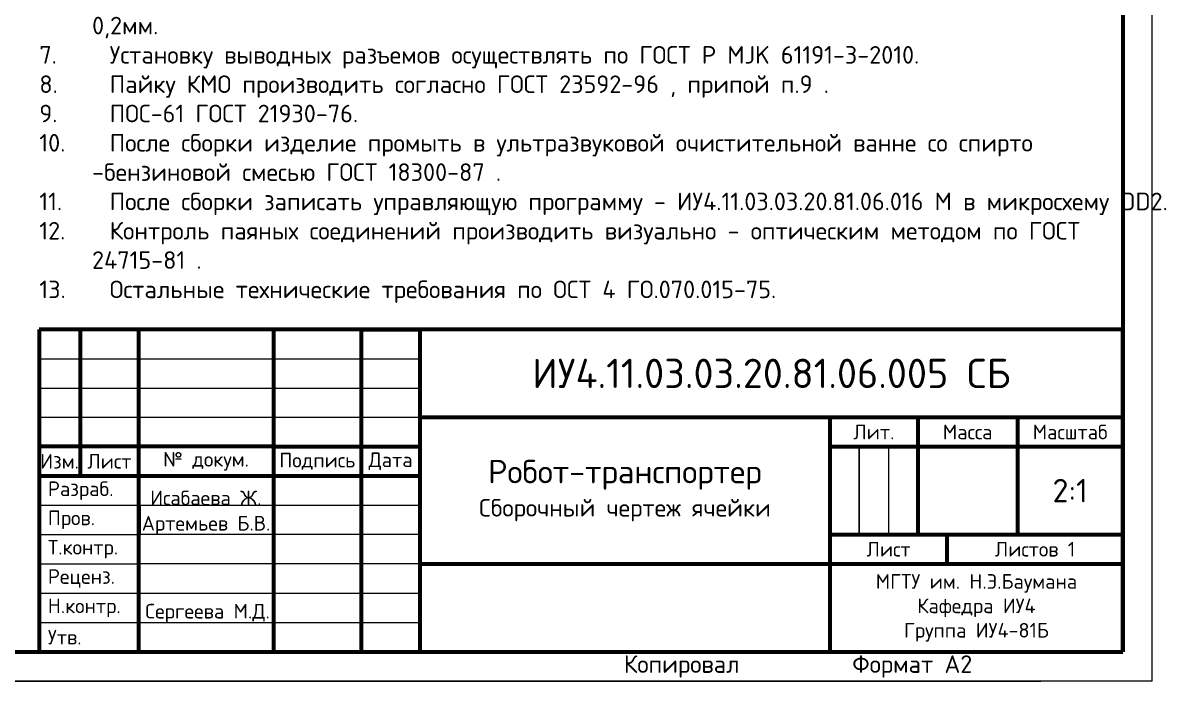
# Model space of a CAD drawing. Header units: millimetres. Extents: x -3633 to 871, y -630 to 261.
# Drawn here: x -1243.6 to -1048.4, y -579.4 to -467.2 of the extents above; entities that cross this region are included whole.
import ezdxf

# ---------------------------------------------------------------- set-up
doc = ezdxf.new("R2010")
doc.units = ezdxf.units.MM
doc.layers.add('border', color=7, linetype='Continuous', lineweight=70)
doc.layers.add('Text', color=7, linetype='Continuous', lineweight=18)
doc.styles.add('Main', font='isocpeur.ttf', dxfattribs={"height": 3})

msp = doc.modelspace()

# ---------------------------------------------------------------- linework, layer by layer
at = {"layer": 'border', "lineweight": 18}
for p, q in [((-1050.795, -579.45), (-1050.795, -159.45)), ((-1240.795, -524.45), (-1175.795, -524.45)), ((-1240.795, -529.45), (-1175.795, -529.45)), ((-1240.795, -529.45), (-1175.795, -529.45)), ((-1175.795, -534.45), (-1240.795, -534.45)), ((-1100.795, -539.45), (-1100.795, -554.45)), ((-1100.795, -554.45), (-1100.795, -539.45)), ((-1100.795, -539.45), (-1100.795, -554.45)), ((-1100.795, -554.45), (-1100.795, -539.45)), ((-1100.795, -539.45), (-1100.795, -554.45)), ((-1095.795, -539.45), (-1095.795, -554.45)), ((-1240.795, -554.45), (-1223.795, -554.45)), ((-1175.795, -554.45), (-1223.795, -554.45)), ((-1240.795, -559.45), (-1223.795, -559.45)), ((-1175.795, -559.45), (-1223.795, -559.45)), ((-1240.795, -564.45), (-1175.795, -564.45)), ((-1489.795, -579.45), (-1069.795, -579.45)), ((-1050.795, -579.45), (-1347.795, -579.45))]:
    msp.add_line(p, q, dxfattribs=at)
at = {"layer": 'border', "lineweight": 70}
for p, q in [((-1055.795, -164.45), (-1055.795, -574.45)), ((-1055.795, -519.45), (-1240.795, -519.45)), ((-1240.795, -519.45), (-1240.795, -574.45)), ((-1233.795, -519.45), (-1233.795, -544.45)), ((-1223.795, -574.45), (-1223.795, -519.45)), ((-1200.795, -519.45), (-1200.795, -574.45)), ((-1185.795, -519.45), (-1185.795, -574.45)), ((-1055.795, -574.45), (-1055.795, -519.45)), ((-1055.795, -534.45), (-1175.795, -534.45)), ((-1105.795, -534.45), (-1105.795, -574.45)), ((-1090.795, -534.45), (-1090.795, -554.45)), ((-1073.795, -534.45), (-1073.795, -554.45)), ((-1200.795, -539.45), (-1240.795, -539.45)), ((-1200.795, -539.45), (-1185.795, -539.45)), ((-1185.795, -539.45), (-1175.795, -539.45)), ((-1105.795, -539.45), (-1055.795, -539.45)), ((-1240.795, -544.45), (-1175.795, -544.45)), ((-1105.795, -554.45), (-1055.795, -554.45)), ((-1085.795, -559.45), (-1085.795, -554.45)), ((-1175.795, -559.45), (-1105.795, -559.45)), ((-1105.795, -559.45), (-1055.795, -559.45)), ((-1342.795, -574.45), (-1055.795, -574.45)), ((-1240.795, -574.45), (-1055.795, -574.45))]:
    msp.add_line(p, q, dxfattribs=at)
at = {"layer": 'border', "lineweight": 40}
for p, q in [((-1200.795, -519.45), (-1223.795, -519.45)), ((-1090.795, -519.45), (-1090.795, -519.45)), ((-1055.795, -519.45), (-1073.795, -519.45)), ((-1055.795, -534.45), (-1055.795, -539.45)), ((-1055.795, -534.45), (-1055.795, -539.45)), ((-1055.795, -574.45), (-1055.795, -574.45))]:
    msp.add_line(p, q, dxfattribs=at)
at = {"layer": 'border'}
for p, q in [((-1185.795, -519.45), (-1175.795, -519.45)), ((-1175.795, -519.45), (-1175.795, -574.45)), ((-1240.795, -524.45), (-1240.795, -524.45)), ((-1240.795, -539.45), (-1240.795, -544.45)), ((-1200.795, -539.45), (-1200.795, -544.45)), ((-1185.795, -539.45), (-1185.795, -544.45)), ((-1223.795, -549.45), (-1223.795, -544.45)), ((-1185.795, -546.95), (-1185.795, -546.95)), ((-1185.795, -546.95), (-1185.795, -546.95)), ((-1185.795, -546.95), (-1185.795, -546.95)), ((-1223.795, -549.45), (-1223.795, -554.45)), ((-1223.795, -551.95), (-1223.795, -551.95)), ((-1223.795, -559.45), (-1223.795, -559.45))]:
    msp.add_line(p, q, dxfattribs=at)
at = {"layer": 'border', "lineweight": 20}
for p, q in [((-1240.795, -549.45), (-1175.795, -549.45)), ((-1240.795, -549.45), (-1175.795, -549.45)), ((-1240.795, -569.45), (-1175.795, -569.45)), ((-1240.795, -569.45), (-1223.795, -569.45)), ((-1200.795, -569.45), (-1175.795, -569.45))]:
    msp.add_line(p, q, dxfattribs=at)

# ---------------------------------------------------------------- texts
at = {"layer": 'border', "char_height": 2.5, "attachment_point": 5, "style": 'Main'}
for s, insert, width in [('\\pxqc;Масса', (-1082.295, -536.95), 8.80675), ('\\pxqc;Масштаб', (-1064.795, -536.95), 12.13842), ('\\pxqc;№ докум.', (-1212.295, -541.95), 22.84084)]:
    msp.add_mtext(s, dxfattribs=dict(at, insert=insert, width=width))
at = {"layer": 'border', "style": 'Main'}
for s, width, gutter_width, heights, insert, char_height, attachment_point in [('\\pxqc;Подпись', 5, 12.5, [0], (-1193.295, -541.95), 2.5, 5), ('Изм.', 2.5, 12.5, [0], (-1237.295, -541.95), 2.5, 5), ('\\pxqc;Лист', 5.19616, 12.5, [0], (-1228.795, -541.95), 2.5, 5), ('\\pxqc;2:1', 17.91884, 15, [15.083], (-1064.795, -546.95), 4, 5), ('Пров.', 7.5, 12.5, [0], (-1239.295, -551.943), 2.5, 4), ('\\pxqc;Лист', 2.5, 12.5, [0], (-1095.795, -556.95), 2.5, 5), ('Реценз.', 2.5, 12.5, [0], (-1239.295, -561.951), 2.5, 4), ('\\pxqc;                  Копировал ', 70, 15, [0], (-1148.295, -576.95), 3, 5), ('\\pxql;  Формат A2', 40.02094, 15, [0], (-1085.795, -576.95), 3, 5)]:
    msp.add_mtext_dynamic_manual_height_columns(s, width=width, gutter_width=gutter_width, heights=heights, dxfattribs=dict(at, insert=insert, char_height=char_height, attachment_point=attachment_point))
at = {"layer": 'border', "char_height": 2.5, "style": 'Main'}
for s, insert, attachment_point in [('\\pxqc;Дата', (-1180.795, -541.95), 5), ('Разраб.', (-1239.295, -546.978), 4), ('Т.контр.', (-1239.295, -556.95), 4), ('\\pxqc;Листов 1 ', (-1070.795, -556.95), 5), ('Н.контр.', (-1239.295, -566.95), 4), ('Утв.', (-1239.295, -571.95), 4)]:
    msp.add_mtext(s, dxfattribs=dict(at, insert=insert, attachment_point=attachment_point))
at = {"layer": 'Text', "style": 'Main'}
for s, width, gutter_width, heights, insert, char_height, attachment_point in [('\\pxi-3,l3;1.^I*Размеры для справок \\P2.^IПечатные проводники не показаны. \\P3.^IОбозначение элементов показаны условно. \\P4.^IМонтаж выполнить согласно схеме ИУ4.11.03.03.20.81.06.003 Э3 \\P5.^IУстановку навесных элементов производить по ГОСТ Р МЭК61191-3-2010 класс B, припой п.9,располагая их симметрично относительно контактных площадок. Для компонента типа "чип" допускается выход компонентов за пределы контактной площадки не более 0,05мм. \\P6.^IМинимальный допустимый зазор между соседними компонентами поверхностного монтажа (включая зоны паек,выводов и торцы компонентов) должен быть не менее 0,2мм.\\P7.^IУстановку выводных разъемов осуществлять по ГОСТ Р MJK 61191-3-2010.\\P8.^IПайку КМО производить согласно ГОСТ 23592-96 , припой п.9 . \\P9.^IПОС-61 ГОСТ 21930-76. \\P10.^IПосле сборки изделие промыть в ультразвуковой очистительной ванне со спирто -бензиновой смесью ГОСТ 18300-87 . \\P11.^IПосле сборки записать управляющую программу - ИУ4.11.03.03.20.81.06.016 М в микросхему DD2.\\P12.^IКонтроль паяных соединений производить визуально - оптическим методом по ГОСТ 24715-81 . \\P13.^IОстальные технические требования по ОСТ 4 ГО.070.015-75.', 182.14759, 15, [0], (-1240.752, -416.101), 3, 1), ('{\\H1.66667x;ИУ4.11.03.03.20.81.06.005 СБ }', 120, 66.064, [15], (-1115.795, -526.95), 3, 5), ('\\pxqc;{\\H1.33333x;Робот-транспортер}\\PСборочный чертеж ячейки', 60, 66.064, [0], (-1140.795, -546.95), 3, 5), ('\\pxqc;МГТУ им. Н.Э.Баумана\\P\\pq*;Кафедра ИУ4\\P\\pqc;Группа ИУ4-81Б', 47.99945, 66.064, [14.024], (-1080.795, -566.95), 2.5, 5)]:
    msp.add_mtext_dynamic_manual_height_columns(s, width=width, gutter_width=gutter_width, heights=heights, dxfattribs=dict(at, insert=insert, char_height=char_height, attachment_point=attachment_point))
at = {"layer": 'Text', "insert": (-1098.295, -536.95), "char_height": 2.5, "attachment_point": 5, "style": 'Main'}
msp.add_mtext('\\pxqc;Лит.', dxfattribs=at)
at = {"layer": 'Text', "char_height": 2.5, "attachment_point": 7, "style": 'Main'}
for s, insert, width in [('\\pxsm1.5,qc;Исабаева Ж.', (-1223.795, -549.45), 22.93053), ('\\pxsm1,qc;Артемьев Б.В.', (-1223.795, -554.45), 23), ('\\pxsm1.5,qc;Сергеева М.Д.', (-1223.795, -569.45), 23.51314)]:
    msp.add_mtext(s, dxfattribs=dict(at, insert=insert, width=width))

doc.saveas('drawing.dxf')
